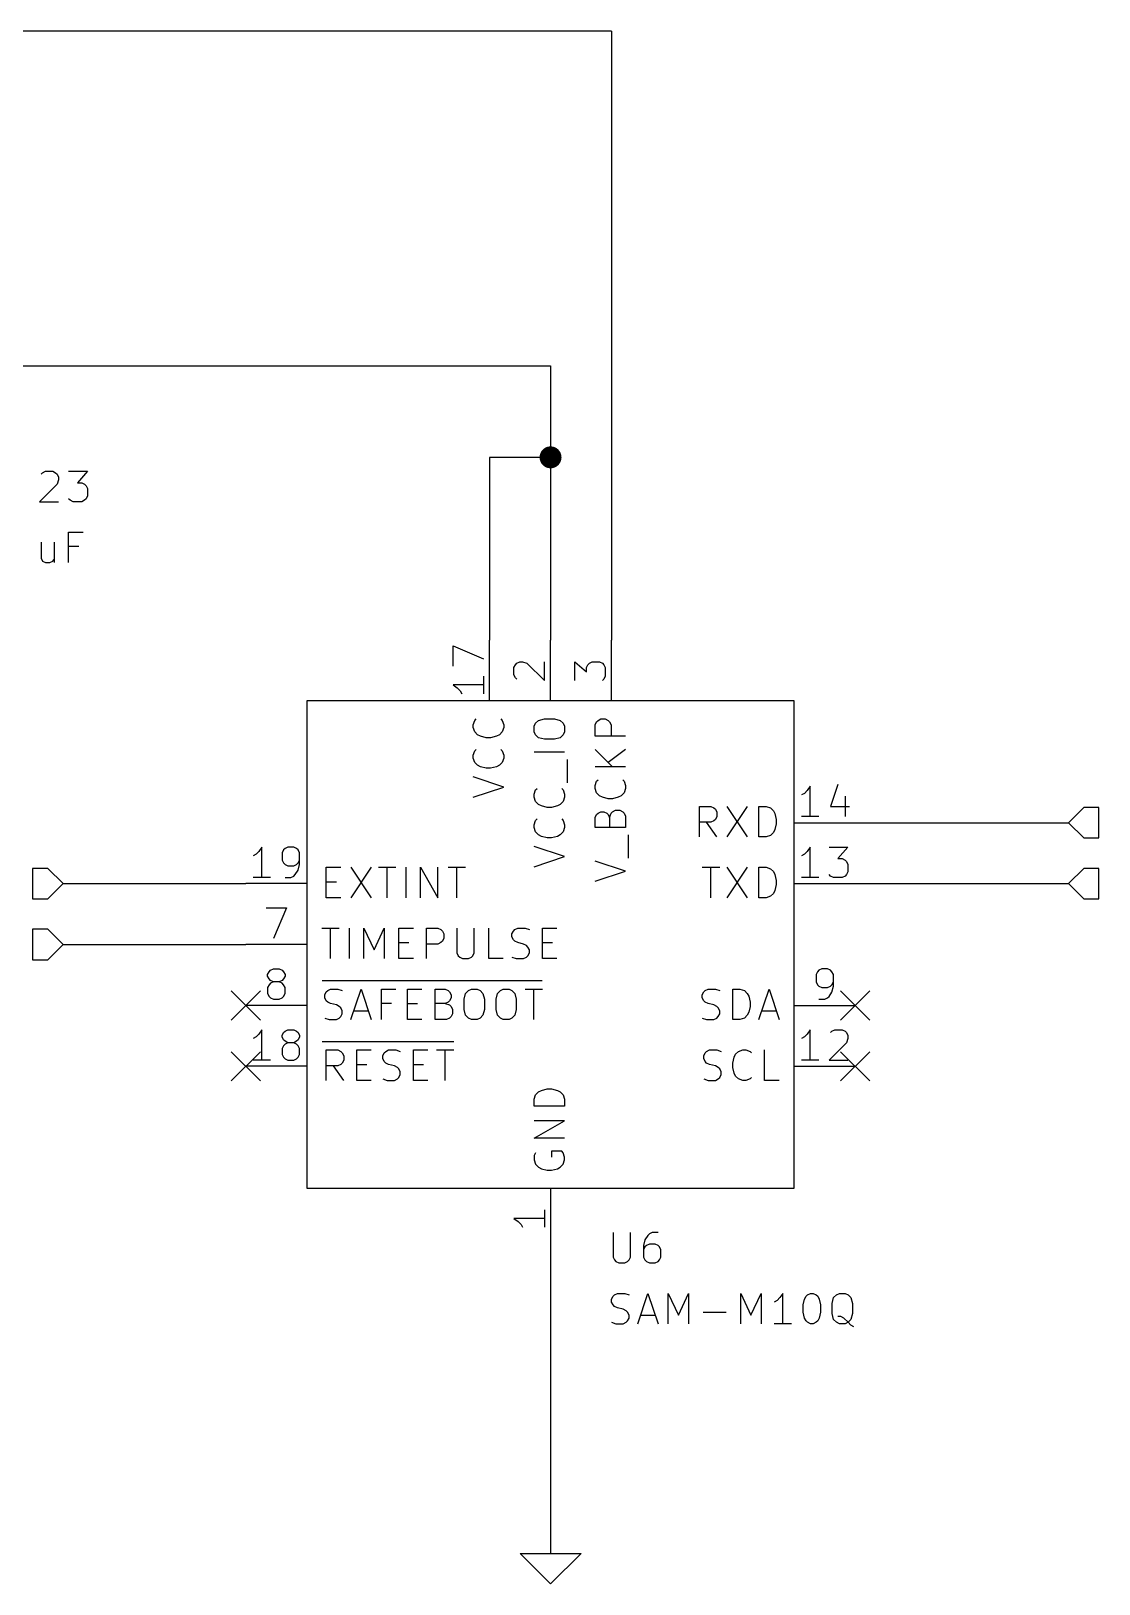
# Model space of a CAD drawing. Extents: x 0.4 to 11.3, y -7.9 to -0.4.
# Drawn here: x 5.047 to 6.8, y -5.5 to -2.95 of the extents above; entities that cross this region are included whole.
import ezdxf

# ---------------------------------------------------------------- set-up
doc = ezdxf.new("R2010")
doc.units = 0
doc.header["$MEASUREMENT"] = 0
for name, color, linetype in [('BLUE2', 5, 'CONTINUOUS'), ('BROWN2', 54, 'CONTINUOUS'), ('CYAN2', 4, 'CONTINUOUS'), ('GREEN3', 91, 'CONTINUOUS'), ('LYELLOW', 51, 'CONTINUOUS'), ('RED2', 1, 'CONTINUOUS'), ('RED3', 11, 'CONTINUOUS')]:
    doc.layers.add(name, color=color, linetype=linetype)

msp = doc.modelspace()

# ---------------------------------------------------------------- linework, layer by layer
at = {"layer": 'BLUE2', "linetype": 'CONTINUOUS'}
for p, q in [((5.376, -4.526), (5.424, -4.574)), ((5.424, -4.526), (5.376, -4.574)), ((6.376, -4.526), (6.424, -4.574)), ((6.424, -4.526), (6.376, -4.574)), ((5.376, -4.626), (5.424, -4.674)), ((5.424, -4.626), (5.376, -4.674)), ((6.376, -4.626), (6.424, -4.674)), ((6.424, -4.626), (6.376, -4.674))]:
    msp.add_line(p, q, dxfattribs=at)
at = {"layer": 'BROWN2', "linetype": 'CONTINUOUS'}
for p, q in [((6.775, -4.225), (6.75, -4.25)), ((6.8, -4.225), (6.775, -4.225)), ((6.8, -4.275), (6.8, -4.225)), ((6.75, -4.25), (6.775, -4.275)), ((6.775, -4.275), (6.8, -4.275)), ((5.075, -4.325), (5.05, -4.325)), ((5.05, -4.325), (5.05, -4.375)), ((5.1, -4.35), (5.075, -4.325)), ((6.775, -4.325), (6.75, -4.35)), ((6.8, -4.325), (6.775, -4.325)), ((6.8, -4.375), (6.8, -4.325)), ((5.075, -4.375), (5.1, -4.35)), ((6.75, -4.35), (6.775, -4.375)), ((5.05, -4.375), (5.075, -4.375)), ((6.775, -4.375), (6.8, -4.375)), ((5.075, -4.425), (5.05, -4.425)), ((5.05, -4.425), (5.05, -4.475)), ((5.1, -4.45), (5.075, -4.425)), ((5.075, -4.475), (5.1, -4.45)), ((5.05, -4.475), (5.075, -4.475))]:
    msp.add_line(p, q, dxfattribs=at)
at = {"layer": 'CYAN2', "linetype": 'CONTINUOUS'}
for p, q in [((5.0901, -3.6942), (5.0615, -3.7228)), ((5.0639, -3.6776), (5.0663, -3.6752)), ((5.0663, -3.6752), (5.071, -3.6728)), ((5.071, -3.6728), (5.0829, -3.6728)), ((5.0829, -3.6728), (5.0877, -3.6752)), ((5.0877, -3.6752), (5.0901, -3.6776)), ((5.0901, -3.6776), (5.0925, -3.6823)), ((5.0925, -3.6871), (5.0901, -3.6942)), ((5.0925, -3.6823), (5.0925, -3.6871)), ((5.1091, -3.6728), (5.1401, -3.6728)), ((5.1401, -3.6728), (5.1234, -3.6918)), ((5.1234, -3.6918), (5.1306, -3.6918)), ((5.1306, -3.6918), (5.1353, -3.6942)), ((5.1353, -3.6942), (5.1377, -3.6966)), ((5.1377, -3.6966), (5.1401, -3.7014)), ((5.0615, -3.7228), (5.0925, -3.7228)), ((5.1115, -3.7204), (5.1091, -3.718)), ((5.1163, -3.7228), (5.1115, -3.7204)), ((5.1306, -3.7228), (5.1163, -3.7228)), ((5.1353, -3.7204), (5.1306, -3.7228)), ((5.1377, -3.718), (5.1353, -3.7204)), ((5.1401, -3.7133), (5.1377, -3.718)), ((5.1401, -3.7014), (5.1401, -3.7133)), ((5.1091, -3.8228), (5.1091, -3.7728)), ((5.1091, -3.7728), (5.1329, -3.7728)), ((5.0639, -3.7895), (5.0639, -3.8157)), ((5.0853, -3.7895), (5.0853, -3.8228)), ((5.1258, -3.7966), (5.1091, -3.7966)), ((5.0639, -3.8157), (5.0663, -3.8204)), ((5.0663, -3.8204), (5.071, -3.8228)), ((5.071, -3.8228), (5.0782, -3.8228)), ((5.0782, -3.8228), (5.0829, -3.8204)), ((5.0829, -3.8204), (5.0853, -3.818)), ((5.7755, -4.0819), (5.7779, -4.0795)), ((5.8184, -4.0795), (5.8208, -4.0819)), ((5.8803, -4.0819), (5.8898, -4.0795)), ((5.8898, -4.0795), (5.9065, -4.0795)), ((5.9065, -4.0795), (5.916, -4.0819)), ((5.9779, -4.0819), (5.9827, -4.0795)), ((5.9827, -4.0795), (5.9898, -4.0795)), ((5.9898, -4.0795), (5.9946, -4.0819)), ((5.7731, -4.089), (5.7755, -4.0819)), ((5.7731, -4.0938), (5.7731, -4.089)), ((5.7755, -4.1009), (5.7731, -4.0938)), ((5.7803, -4.1057), (5.7755, -4.1009)), ((5.8208, -4.1009), (5.816, -4.1057)), ((5.8208, -4.0819), (5.8231, -4.089)), ((5.8231, -4.0938), (5.8208, -4.1009)), ((5.8231, -4.089), (5.8231, -4.0938)), ((5.8731, -4.0914), (5.8755, -4.0867)), ((5.8731, -4.101), (5.8731, -4.0914)), ((5.8755, -4.1057), (5.8731, -4.101)), ((5.8755, -4.0867), (5.8803, -4.0819)), ((5.916, -4.0819), (5.9208, -4.0867)), ((5.9208, -4.0867), (5.9231, -4.0914)), ((5.9231, -4.101), (5.9208, -4.1057)), ((5.9231, -4.0914), (5.9231, -4.101)), ((5.9731, -4.089), (5.9755, -4.0843)), ((5.9731, -4.1081), (5.9731, -4.089)), ((5.9755, -4.0843), (5.9779, -4.0819)), ((5.9946, -4.0819), (5.9969, -4.0843)), ((5.9969, -4.0843), (5.9993, -4.089)), ((5.9993, -4.089), (5.9993, -4.1081)), ((5.7755, -4.1319), (5.7779, -4.1295)), ((5.785, -4.1081), (5.7803, -4.1057)), ((5.7946, -4.1105), (5.785, -4.1081)), ((5.8017, -4.1105), (5.7946, -4.1105)), ((5.8112, -4.1081), (5.8017, -4.1105)), ((5.816, -4.1057), (5.8112, -4.1081)), ((5.8184, -4.1295), (5.8208, -4.1319)), ((5.8803, -4.1105), (5.8755, -4.1057)), ((5.8898, -4.1129), (5.8803, -4.1105)), ((5.9065, -4.1129), (5.8898, -4.1129)), ((5.916, -4.1105), (5.9065, -4.1129)), ((5.9208, -4.1057), (5.916, -4.1105)), ((6.0231, -4.1081), (5.9731, -4.1081)), ((5.9731, -4.1295), (6.0017, -4.1581)), ((6.0231, -4.1295), (5.9946, -4.1509)), ((5.7731, -4.139), (5.7755, -4.1319)), ((5.7731, -4.1438), (5.7731, -4.139)), ((5.7755, -4.1509), (5.7731, -4.1438)), ((5.7803, -4.1557), (5.7755, -4.1509)), ((5.785, -4.1581), (5.7803, -4.1557)), ((5.816, -4.1557), (5.8112, -4.1581)), ((5.8208, -4.1509), (5.816, -4.1557)), ((5.8208, -4.1319), (5.8231, -4.139)), ((5.8231, -4.1438), (5.8208, -4.1509)), ((5.8231, -4.139), (5.8231, -4.1438)), ((5.9231, -4.1343), (5.8731, -4.1343)), ((5.9279, -4.1843), (5.9279, -4.1462)), ((5.8231, -4.1914), (5.7731, -4.1748)), ((5.7946, -4.1605), (5.785, -4.1581)), ((5.8017, -4.1605), (5.7946, -4.1605)), ((5.8112, -4.1581), (5.8017, -4.1605)), ((6.0231, -4.1581), (5.9731, -4.1581)), ((5.9731, -4.189), (5.9755, -4.1819)), ((5.9755, -4.1819), (5.9779, -4.1795)), ((6.0184, -4.1795), (6.0208, -4.1819)), ((6.0208, -4.1819), (6.0231, -4.189)), ((5.7731, -4.2081), (5.8231, -4.1914)), ((5.8731, -4.2033), (5.8755, -4.1962)), ((5.8731, -4.2081), (5.8731, -4.2033)), ((5.8755, -4.1962), (5.8779, -4.1938)), ((5.9184, -4.1938), (5.9208, -4.1962)), ((5.9208, -4.1962), (5.9231, -4.2033)), ((5.9231, -4.2033), (5.9231, -4.2081)), ((5.9731, -4.1938), (5.9731, -4.189)), ((5.9755, -4.2009), (5.9731, -4.1938)), ((5.9803, -4.2057), (5.9755, -4.2009)), ((5.985, -4.2081), (5.9803, -4.2057)), ((6.016, -4.2057), (6.0112, -4.2081)), ((6.0208, -4.2009), (6.016, -4.2057)), ((6.0231, -4.1938), (6.0208, -4.2009)), ((6.0231, -4.189), (6.0231, -4.1938)), ((5.8755, -4.2152), (5.8731, -4.2081)), ((5.8803, -4.22), (5.8755, -4.2152)), ((5.885, -4.2224), (5.8803, -4.22)), ((5.8946, -4.2248), (5.885, -4.2224)), ((5.9017, -4.2248), (5.8946, -4.2248)), ((5.9112, -4.2224), (5.9017, -4.2248)), ((5.916, -4.22), (5.9112, -4.2224)), ((5.9208, -4.2152), (5.916, -4.22)), ((5.9231, -4.2081), (5.9208, -4.2152)), ((5.9779, -4.2343), (5.9827, -4.2319)), ((5.9827, -4.2319), (5.9874, -4.2319)), ((5.9946, -4.2105), (5.985, -4.2081)), ((5.9874, -4.2319), (5.9922, -4.2343)), ((6.0017, -4.2105), (5.9946, -4.2105)), ((5.9993, -4.2343), (6.0017, -4.2319)), ((6.0112, -4.2081), (6.0017, -4.2105)), ((6.0017, -4.2319), (6.0065, -4.2295)), ((6.0065, -4.2295), (6.0136, -4.2295)), ((6.0136, -4.2295), (6.0184, -4.2319)), ((6.0184, -4.2319), (6.0208, -4.2343)), ((6.1443, -4.2731), (6.1443, -4.2231)), ((6.1443, -4.2231), (6.1633, -4.2231)), ((6.1633, -4.2231), (6.1681, -4.2255)), ((6.1681, -4.2255), (6.1705, -4.2279)), ((6.1705, -4.2279), (6.1729, -4.2327)), ((6.1729, -4.2327), (6.1729, -4.2398)), ((6.1895, -4.2231), (6.2229, -4.2731)), ((6.2229, -4.2231), (6.1895, -4.2731)), ((6.2419, -4.2731), (6.2419, -4.2231)), ((6.2419, -4.2231), (6.2538, -4.2231)), ((6.2538, -4.2231), (6.2609, -4.2255)), ((6.2609, -4.2255), (6.2657, -4.2303)), ((6.2657, -4.2303), (6.2681, -4.235)), ((5.8731, -4.2533), (5.8755, -4.2462)), ((5.8731, -4.2581), (5.8731, -4.2533)), ((5.8755, -4.2652), (5.8731, -4.2581)), ((5.8755, -4.2462), (5.8779, -4.2438)), ((5.9184, -4.2438), (5.9208, -4.2462)), ((5.9208, -4.2462), (5.9231, -4.2533)), ((5.9231, -4.2581), (5.9208, -4.2652)), ((5.9231, -4.2533), (5.9231, -4.2581)), ((5.9731, -4.2414), (5.9755, -4.2367)), ((5.9731, -4.2581), (5.9731, -4.2414)), ((6.0231, -4.2581), (5.9731, -4.2581)), ((5.9755, -4.2367), (5.9779, -4.2343)), ((5.9922, -4.2343), (5.9946, -4.2367)), ((5.9946, -4.2367), (5.9969, -4.2414)), ((5.9969, -4.2414), (5.9993, -4.2343)), ((5.9969, -4.2414), (5.9969, -4.2581)), ((6.0208, -4.2343), (6.0231, -4.239)), ((6.0231, -4.239), (6.0231, -4.2581)), ((6.1633, -4.2493), (6.1443, -4.2493)), ((6.1729, -4.2731), (6.1562, -4.2493)), ((6.1681, -4.2469), (6.1633, -4.2493)), ((6.1705, -4.2446), (6.1681, -4.2469)), ((6.1729, -4.2398), (6.1705, -4.2446)), ((6.2681, -4.235), (6.2705, -4.2446)), ((6.2705, -4.2517), (6.2681, -4.2612)), ((6.2705, -4.2446), (6.2705, -4.2517)), ((5.8803, -4.27), (5.8755, -4.2652)), ((5.885, -4.2724), (5.8803, -4.27)), ((5.8946, -4.2748), (5.885, -4.2724)), ((5.9017, -4.2748), (5.8946, -4.2748)), ((5.9112, -4.2724), (5.9017, -4.2748)), ((5.916, -4.27), (5.9112, -4.2724)), ((5.9208, -4.2652), (5.916, -4.27)), ((6.0279, -4.3081), (6.0279, -4.27)), ((6.2538, -4.2731), (6.2419, -4.2731)), ((6.2609, -4.2708), (6.2538, -4.2731)), ((6.2657, -4.266), (6.2609, -4.2708)), ((6.2681, -4.2612), (6.2657, -4.266)), ((5.9231, -4.3057), (5.8731, -4.289)), ((5.8731, -4.3224), (5.9231, -4.3057)), ((5.5319, -4.3731), (5.5319, -4.3231)), ((5.5319, -4.3231), (5.5557, -4.3231)), ((5.5724, -4.3231), (5.6057, -4.3731)), ((5.6057, -4.3231), (5.5724, -4.3731)), ((5.6176, -4.3231), (5.6462, -4.3231)), ((5.6319, -4.3731), (5.6319, -4.3231)), ((5.6629, -4.3731), (5.6629, -4.3231)), ((5.6867, -4.3731), (5.6867, -4.3231)), ((5.6867, -4.3231), (5.7152, -4.3731)), ((5.7152, -4.3731), (5.7152, -4.3231)), ((5.7319, -4.3231), (5.7605, -4.3231)), ((5.7462, -4.3731), (5.7462, -4.3231)), ((6.0231, -4.3295), (5.9731, -4.3129)), ((5.9731, -4.3462), (6.0231, -4.3295)), ((6.149, -4.3231), (6.1776, -4.3231)), ((6.1633, -4.3731), (6.1633, -4.3231)), ((6.1895, -4.3231), (6.2229, -4.3731)), ((6.2229, -4.3231), (6.1895, -4.3731)), ((6.2419, -4.3731), (6.2419, -4.3231)), ((6.2419, -4.3231), (6.2538, -4.3231)), ((6.2538, -4.3231), (6.2609, -4.3255)), ((6.2609, -4.3255), (6.2657, -4.3303)), ((6.2657, -4.3303), (6.2681, -4.335)), ((5.5319, -4.3469), (5.5486, -4.3469)), ((6.2681, -4.335), (6.2705, -4.3446)), ((6.2705, -4.3517), (6.2681, -4.3612)), ((6.2705, -4.3446), (6.2705, -4.3517)), ((5.5557, -4.3731), (5.5319, -4.3731)), ((6.2538, -4.3731), (6.2419, -4.3731)), ((6.2609, -4.3708), (6.2538, -4.3731)), ((6.2657, -4.366), (6.2609, -4.3708)), ((6.2681, -4.3612), (6.2657, -4.366)), ((5.5248, -4.4231), (5.5533, -4.4231)), ((5.539, -4.4731), (5.539, -4.4231)), ((5.57, -4.4731), (5.57, -4.4231)), ((5.5938, -4.4731), (5.5938, -4.4231)), ((5.5938, -4.4231), (5.6105, -4.4588)), ((5.6105, -4.4588), (5.6271, -4.4231)), ((5.6271, -4.4231), (5.6271, -4.4731)), ((5.6509, -4.4731), (5.6509, -4.4231)), ((5.6509, -4.4231), (5.6748, -4.4231)), ((5.6962, -4.4731), (5.6962, -4.4231)), ((5.6962, -4.4231), (5.7152, -4.4231)), ((5.7152, -4.4231), (5.72, -4.4255)), ((5.72, -4.4255), (5.7224, -4.4279)), ((5.7224, -4.4279), (5.7248, -4.4327)), ((5.7248, -4.4327), (5.7248, -4.4398)), ((5.7462, -4.4231), (5.7462, -4.4636)), ((5.7748, -4.4636), (5.7748, -4.4231)), ((5.7986, -4.4731), (5.7986, -4.4231)), ((5.8367, -4.4327), (5.839, -4.4279)), ((5.8367, -4.4374), (5.8367, -4.4327)), ((5.839, -4.4279), (5.8414, -4.4255)), ((5.8414, -4.4255), (5.8462, -4.4231)), ((5.8462, -4.4231), (5.8581, -4.4231)), ((5.8581, -4.4231), (5.8652, -4.4255)), ((5.8867, -4.4731), (5.8867, -4.4231)), ((5.8867, -4.4231), (5.9105, -4.4231)), ((5.6509, -4.4469), (5.6676, -4.4469)), ((5.7152, -4.4493), (5.6962, -4.4493)), ((5.72, -4.4469), (5.7152, -4.4493)), ((5.7224, -4.4446), (5.72, -4.4469)), ((5.7248, -4.4398), (5.7224, -4.4446)), ((5.839, -4.4422), (5.8367, -4.4374)), ((5.8414, -4.4446), (5.839, -4.4422)), ((5.8462, -4.4469), (5.8414, -4.4446)), ((5.8557, -4.4493), (5.8462, -4.4469)), ((5.8605, -4.4517), (5.8557, -4.4493)), ((5.8629, -4.4541), (5.8605, -4.4517)), ((5.8652, -4.4588), (5.8629, -4.4541)), ((5.8652, -4.4636), (5.8652, -4.4588)), ((5.8867, -4.4469), (5.9033, -4.4469)), ((5.6748, -4.4731), (5.6509, -4.4731)), ((5.7462, -4.4636), (5.7486, -4.4684)), ((5.7486, -4.4684), (5.7509, -4.4708)), ((5.7509, -4.4708), (5.7557, -4.4731)), ((5.7557, -4.4731), (5.7652, -4.4731)), ((5.7652, -4.4731), (5.77, -4.4708)), ((5.77, -4.4708), (5.7724, -4.4684)), ((5.7724, -4.4684), (5.7748, -4.4636)), ((5.8224, -4.4731), (5.7986, -4.4731)), ((5.8367, -4.4708), (5.8438, -4.4731)), ((5.8438, -4.4731), (5.8557, -4.4731)), ((5.8557, -4.4731), (5.8605, -4.4708)), ((5.8605, -4.4708), (5.8629, -4.4684)), ((5.8629, -4.4684), (5.8652, -4.4636)), ((5.9105, -4.4731), (5.8867, -4.4731)), ((5.525, -4.5093), (5.8864, -4.5093)), ((5.5295, -4.5327), (5.5319, -4.5279)), ((5.5295, -4.5374), (5.5295, -4.5327)), ((5.5319, -4.5422), (5.5295, -4.5374)), ((5.5319, -4.5279), (5.5343, -4.5255)), ((5.5343, -4.5255), (5.539, -4.5231)), ((5.539, -4.5231), (5.5509, -4.5231)), ((5.5509, -4.5231), (5.5581, -4.5255)), ((5.5724, -4.5731), (5.589, -4.5231)), ((5.589, -4.5231), (5.6057, -4.5731)), ((5.6224, -4.5731), (5.6224, -4.5231)), ((5.6224, -4.5231), (5.6462, -4.5231)), ((5.6652, -4.5731), (5.6652, -4.5231)), ((5.6652, -4.5231), (5.689, -4.5231)), ((5.7105, -4.5731), (5.7105, -4.5231)), ((5.7105, -4.5231), (5.7271, -4.5231)), ((5.7271, -4.5231), (5.7319, -4.5255)), ((5.7319, -4.5255), (5.7343, -4.5279)), ((5.7343, -4.5279), (5.7367, -4.5327)), ((5.7367, -4.5374), (5.7343, -4.5422)), ((5.7367, -4.5327), (5.7367, -4.5374)), ((5.7581, -4.5398), (5.7605, -4.5303)), ((5.7605, -4.5303), (5.7652, -4.5255)), ((5.7652, -4.5255), (5.77, -4.5231)), ((5.77, -4.5231), (5.7795, -4.5231)), ((5.7795, -4.5231), (5.7843, -4.5255)), ((5.7843, -4.5255), (5.789, -4.5303)), ((5.789, -4.5303), (5.7914, -4.5398)), ((5.8105, -4.5398), (5.8129, -4.5303)), ((5.8129, -4.5303), (5.8176, -4.5255)), ((5.8176, -4.5255), (5.8224, -4.5231)), ((5.8224, -4.5231), (5.8319, -4.5231)), ((5.8319, -4.5231), (5.8367, -4.5255)), ((5.8367, -4.5255), (5.8414, -4.5303)), ((5.8414, -4.5303), (5.8438, -4.5398)), ((5.8581, -4.5231), (5.8867, -4.5231)), ((5.8724, -4.5731), (5.8724, -4.5231)), ((6.149, -4.5327), (6.1514, -4.5279)), ((6.149, -4.5374), (6.149, -4.5327)), ((6.1514, -4.5422), (6.149, -4.5374)), ((6.1514, -4.5279), (6.1538, -4.5255)), ((6.1538, -4.5255), (6.1586, -4.5231)), ((6.1586, -4.5231), (6.1705, -4.5231)), ((6.1705, -4.5231), (6.1776, -4.5255)), ((6.199, -4.5731), (6.199, -4.5231)), ((6.199, -4.5231), (6.2109, -4.5231)), ((6.2109, -4.5231), (6.2181, -4.5255)), ((6.2181, -4.5255), (6.2229, -4.5303)), ((6.2229, -4.5303), (6.2252, -4.535)), ((6.2252, -4.535), (6.2276, -4.5446)), ((6.2419, -4.5731), (6.2586, -4.5231)), ((6.2586, -4.5231), (6.2752, -4.5731)), ((5.5343, -4.5446), (5.5319, -4.5422)), ((5.539, -4.5469), (5.5343, -4.5446)), ((5.5486, -4.5493), (5.539, -4.5469)), ((5.5533, -4.5517), (5.5486, -4.5493)), ((5.5557, -4.5541), (5.5533, -4.5517)), ((5.5581, -4.5588), (5.5557, -4.5541)), ((5.5557, -4.5684), (5.5581, -4.5636)), ((5.5581, -4.5636), (5.5581, -4.5588)), ((5.5771, -4.5588), (5.6009, -4.5588)), ((5.639, -4.5469), (5.6224, -4.5469)), ((5.6652, -4.5469), (5.6819, -4.5469)), ((5.7271, -4.5469), (5.7105, -4.5469)), ((5.7319, -4.5446), (5.7271, -4.5469)), ((5.7271, -4.5469), (5.7343, -4.5493)), ((5.7343, -4.5422), (5.7319, -4.5446)), ((5.7343, -4.5493), (5.7367, -4.5517)), ((5.7367, -4.5517), (5.739, -4.5565)), ((5.739, -4.5636), (5.7367, -4.5684)), ((5.739, -4.5565), (5.739, -4.5636)), ((5.7581, -4.5565), (5.7581, -4.5398)), ((5.7605, -4.566), (5.7581, -4.5565)), ((5.7914, -4.5565), (5.789, -4.566)), ((5.7914, -4.5398), (5.7914, -4.5565)), ((5.8105, -4.5565), (5.8105, -4.5398)), ((5.8129, -4.566), (5.8105, -4.5565)), ((5.8438, -4.5565), (5.8414, -4.566)), ((5.8438, -4.5398), (5.8438, -4.5565)), ((6.1538, -4.5446), (6.1514, -4.5422)), ((6.1586, -4.5469), (6.1538, -4.5446)), ((6.1681, -4.5493), (6.1586, -4.5469)), ((6.1729, -4.5517), (6.1681, -4.5493)), ((6.1752, -4.5541), (6.1729, -4.5517)), ((6.1776, -4.5588), (6.1752, -4.5541)), ((6.1752, -4.5684), (6.1776, -4.5636)), ((6.1776, -4.5636), (6.1776, -4.5588)), ((6.2252, -4.5612), (6.2229, -4.566)), ((6.2276, -4.5517), (6.2252, -4.5612)), ((6.2276, -4.5446), (6.2276, -4.5517)), ((6.2467, -4.5588), (6.2705, -4.5588)), ((5.5295, -4.5708), (5.5367, -4.5731)), ((5.5367, -4.5731), (5.5486, -4.5731)), ((5.5486, -4.5731), (5.5533, -4.5708)), ((5.5533, -4.5708), (5.5557, -4.5684)), ((5.689, -4.5731), (5.6652, -4.5731)), ((5.7295, -4.5731), (5.7105, -4.5731)), ((5.7343, -4.5708), (5.7295, -4.5731)), ((5.7367, -4.5684), (5.7343, -4.5708)), ((5.7652, -4.5708), (5.7605, -4.566)), ((5.77, -4.5731), (5.7652, -4.5708)), ((5.7795, -4.5731), (5.77, -4.5731)), ((5.7843, -4.5708), (5.7795, -4.5731)), ((5.789, -4.566), (5.7843, -4.5708)), ((5.8176, -4.5708), (5.8129, -4.566)), ((5.8224, -4.5731), (5.8176, -4.5708)), ((5.8319, -4.5731), (5.8224, -4.5731)), ((5.8367, -4.5708), (5.8319, -4.5731)), ((5.8414, -4.566), (5.8367, -4.5708)), ((6.149, -4.5708), (6.1562, -4.5731)), ((6.1562, -4.5731), (6.1681, -4.5731)), ((6.1681, -4.5731), (6.1729, -4.5708)), ((6.1729, -4.5708), (6.1752, -4.5684)), ((6.2109, -4.5731), (6.199, -4.5731)), ((6.2181, -4.5708), (6.2109, -4.5731)), ((6.2229, -4.566), (6.2181, -4.5708)), ((5.525, -4.6093), (5.7412, -4.6093)), ((5.5319, -4.6731), (5.5319, -4.6231)), ((5.5319, -4.6231), (5.5509, -4.6231)), ((5.5509, -4.6231), (5.5557, -4.6255)), ((5.5557, -4.6255), (5.5581, -4.6279)), ((5.5581, -4.6279), (5.5605, -4.6327)), ((5.5605, -4.6398), (5.5581, -4.6446)), ((5.5605, -4.6327), (5.5605, -4.6398)), ((5.5819, -4.6731), (5.5819, -4.6231)), ((5.5819, -4.6231), (5.6057, -4.6231)), ((5.6248, -4.6327), (5.6271, -4.6279)), ((5.6248, -4.6374), (5.6248, -4.6327)), ((5.6271, -4.6422), (5.6248, -4.6374)), ((5.6271, -4.6279), (5.6295, -4.6255)), ((5.6295, -4.6255), (5.6343, -4.6231)), ((5.6343, -4.6231), (5.6462, -4.6231)), ((5.6462, -4.6231), (5.6533, -4.6255)), ((5.6748, -4.6731), (5.6748, -4.6231)), ((5.6748, -4.6231), (5.6986, -4.6231)), ((5.7129, -4.6231), (5.7414, -4.6231)), ((5.7271, -4.6731), (5.7271, -4.6231)), ((6.1514, -4.6327), (6.1538, -4.6279)), ((6.1514, -4.6374), (6.1514, -4.6327)), ((6.1538, -4.6422), (6.1514, -4.6374)), ((6.1538, -4.6279), (6.1562, -4.6255)), ((6.1562, -4.6255), (6.161, -4.6231)), ((6.161, -4.6231), (6.1729, -4.6231)), ((6.1729, -4.6231), (6.18, -4.6255)), ((6.199, -4.6446), (6.2014, -4.635)), ((6.2014, -4.635), (6.2038, -4.6303)), ((6.2038, -4.6303), (6.2086, -4.6255)), ((6.2086, -4.6255), (6.2157, -4.6231)), ((6.2157, -4.6231), (6.2205, -4.6231)), ((6.2205, -4.6231), (6.2276, -4.6255)), ((6.2276, -4.6255), (6.23, -4.6279)), ((6.2514, -4.6731), (6.2514, -4.6231)), ((5.5509, -4.6493), (5.5319, -4.6493)), ((5.5605, -4.6731), (5.5438, -4.6493)), ((5.5557, -4.6469), (5.5509, -4.6493)), ((5.5581, -4.6446), (5.5557, -4.6469)), ((5.5819, -4.6469), (5.5986, -4.6469)), ((5.6295, -4.6446), (5.6271, -4.6422)), ((5.6343, -4.6469), (5.6295, -4.6446)), ((5.6438, -4.6493), (5.6343, -4.6469)), ((5.6486, -4.6517), (5.6438, -4.6493)), ((5.6509, -4.6541), (5.6486, -4.6517)), ((5.6533, -4.6588), (5.6509, -4.6541)), ((5.6509, -4.6684), (5.6533, -4.6636)), ((5.6533, -4.6636), (5.6533, -4.6588)), ((5.6748, -4.6469), (5.6914, -4.6469)), ((6.1562, -4.6446), (6.1538, -4.6422)), ((6.161, -4.6469), (6.1562, -4.6446)), ((6.1705, -4.6493), (6.161, -4.6469)), ((6.1752, -4.6517), (6.1705, -4.6493)), ((6.1776, -4.6541), (6.1752, -4.6517)), ((6.18, -4.6588), (6.1776, -4.6541)), ((6.1776, -4.6684), (6.18, -4.6636)), ((6.18, -4.6636), (6.18, -4.6588)), ((6.199, -4.6517), (6.199, -4.6446)), ((6.2014, -4.6612), (6.199, -4.6517)), ((6.2038, -4.666), (6.2014, -4.6612)), ((6.2086, -4.6708), (6.2038, -4.666)), ((5.6057, -4.6731), (5.5819, -4.6731)), ((5.6248, -4.6708), (5.6319, -4.6731)), ((5.6319, -4.6731), (5.6438, -4.6731)), ((5.6438, -4.6731), (5.6486, -4.6708)), ((5.6486, -4.6708), (5.6509, -4.6684)), ((5.6986, -4.6731), (5.6748, -4.6731)), ((5.8755, -4.6967), (5.8803, -4.6919)), ((5.8803, -4.6919), (5.885, -4.6895)), ((5.885, -4.6895), (5.8946, -4.6871)), ((5.8946, -4.6871), (5.9017, -4.6871)), ((5.9017, -4.6871), (5.9112, -4.6895)), ((5.9112, -4.6895), (5.916, -4.6919)), ((5.916, -4.6919), (5.9208, -4.6967)), ((6.1514, -4.6708), (6.1586, -4.6731)), ((6.1586, -4.6731), (6.1705, -4.6731)), ((6.1705, -4.6731), (6.1752, -4.6708)), ((6.1752, -4.6708), (6.1776, -4.6684)), ((6.2157, -4.6731), (6.2086, -4.6708)), ((6.2205, -4.6731), (6.2157, -4.6731)), ((6.2276, -4.6708), (6.2205, -4.6731)), ((6.23, -4.6684), (6.2276, -4.6708)), ((6.2752, -4.6731), (6.2514, -4.6731)), ((5.8731, -4.7038), (5.8755, -4.6967)), ((5.8731, -4.7157), (5.8731, -4.7038)), ((5.9231, -4.7157), (5.8731, -4.7157)), ((5.9208, -4.6967), (5.9231, -4.7038)), ((5.9231, -4.7038), (5.9231, -4.7157)), ((5.8731, -4.7681), (5.9231, -4.7395)), ((5.9231, -4.7395), (5.8731, -4.7395)), ((5.9231, -4.7681), (5.8731, -4.7681)), ((5.8755, -4.7919), (5.8731, -4.7967)), ((5.9184, -4.7895), (5.9017, -4.7895)), ((5.9017, -4.7895), (5.9017, -4.799)), ((5.9208, -4.7919), (5.9184, -4.7895)), ((5.9231, -4.799), (5.9208, -4.7919)), ((5.8731, -4.7967), (5.8731, -4.8038)), ((5.8731, -4.8038), (5.8755, -4.8109)), ((5.8755, -4.8109), (5.8803, -4.8157)), ((5.8803, -4.8157), (5.885, -4.8181)), ((5.885, -4.8181), (5.8946, -4.8205)), ((5.9017, -4.8205), (5.9112, -4.8181)), ((5.9112, -4.8181), (5.916, -4.8157)), ((5.916, -4.8157), (5.9208, -4.8109)), ((5.9208, -4.8109), (5.9231, -4.8038)), ((5.9231, -4.8038), (5.9231, -4.799)), ((5.8946, -4.8205), (5.9017, -4.8205)), ((6.0027, -4.9228), (6.0027, -4.9633)), ((6.0312, -4.9633), (6.0312, -4.9228)), ((6.055, -4.9347), (6.0527, -4.9442)), ((6.0527, -4.9442), (6.0527, -4.9633)), ((6.055, -4.9466), (6.0527, -4.9514)), ((6.0598, -4.9276), (6.055, -4.9347)), ((6.0574, -4.9442), (6.055, -4.9466)), ((6.0622, -4.9419), (6.0574, -4.9442)), ((6.0622, -4.9252), (6.0598, -4.9276)), ((6.0669, -4.9228), (6.0622, -4.9252)), ((6.0717, -4.9419), (6.0622, -4.9419)), ((6.0765, -4.9228), (6.0669, -4.9228)), ((6.0765, -4.9442), (6.0717, -4.9419)), ((6.0789, -4.9466), (6.0765, -4.9442)), ((6.0812, -4.9514), (6.0789, -4.9466)), ((6.0027, -4.9633), (6.005, -4.968)), ((6.005, -4.968), (6.0074, -4.9704)), ((6.0074, -4.9704), (6.0122, -4.9728)), ((6.0217, -4.9728), (6.0265, -4.9704)), ((6.0265, -4.9704), (6.0289, -4.968)), ((6.0289, -4.968), (6.0312, -4.9633)), ((6.0527, -4.9633), (6.055, -4.968)), ((6.055, -4.968), (6.0574, -4.9704)), ((6.0574, -4.9704), (6.0622, -4.9728)), ((6.0717, -4.9728), (6.0765, -4.9704)), ((6.0765, -4.9704), (6.0789, -4.968)), ((6.0789, -4.968), (6.0812, -4.9633)), ((6.0812, -4.9633), (6.0812, -4.9514)), ((6.0122, -4.9728), (6.0217, -4.9728)), ((6.0622, -4.9728), (6.0717, -4.9728)), ((6.005, -5.0252), (6.0098, -5.0228)), ((6.0098, -5.0228), (6.0217, -5.0228)), ((6.0217, -5.0228), (6.0289, -5.0252)), ((6.0431, -5.0728), (6.0598, -5.0228)), ((6.0598, -5.0228), (6.0765, -5.0728)), ((6.0931, -5.0728), (6.0931, -5.0228)), ((6.0931, -5.0228), (6.1098, -5.0585)), ((6.1098, -5.0585), (6.1265, -5.0228)), ((6.1265, -5.0228), (6.1265, -5.0728)), ((6.2122, -5.0728), (6.2122, -5.0228)), ((6.2122, -5.0228), (6.2289, -5.0585)), ((6.2289, -5.0585), (6.2455, -5.0228)), ((6.2455, -5.0228), (6.2455, -5.0728)), ((6.2812, -5.0228), (6.2765, -5.0299)), ((6.2812, -5.0728), (6.2812, -5.0228)), ((6.3217, -5.0252), (6.3265, -5.0228)), ((6.3265, -5.0228), (6.3312, -5.0228)), ((6.3312, -5.0228), (6.336, -5.0252)), ((6.3693, -5.0252), (6.3741, -5.0228)), ((6.3741, -5.0228), (6.3836, -5.0228)), ((6.3836, -5.0228), (6.3884, -5.0252)), ((6.0003, -5.0323), (6.0027, -5.0276)), ((6.0003, -5.0371), (6.0003, -5.0323)), ((6.0027, -5.0419), (6.0003, -5.0371)), ((6.0027, -5.0276), (6.005, -5.0252)), ((6.005, -5.0442), (6.0027, -5.0419)), ((6.0098, -5.0466), (6.005, -5.0442)), ((6.0193, -5.049), (6.0098, -5.0466)), ((6.0241, -5.0514), (6.0193, -5.049)), ((6.2717, -5.0347), (6.2669, -5.0371)), ((6.2765, -5.0299), (6.2717, -5.0347)), ((6.3146, -5.0419), (6.3169, -5.0323)), ((6.3146, -5.0538), (6.3146, -5.0419)), ((6.3169, -5.0323), (6.3193, -5.0276)), ((6.3193, -5.0276), (6.3217, -5.0252)), ((6.336, -5.0252), (6.3384, -5.0276)), ((6.3384, -5.0276), (6.3408, -5.0323)), ((6.3408, -5.0323), (6.3431, -5.0419)), ((6.3431, -5.0419), (6.3431, -5.0538)), ((6.3622, -5.0395), (6.3646, -5.0299)), ((6.3622, -5.0561), (6.3622, -5.0395)), ((6.3646, -5.0299), (6.3693, -5.0252)), ((6.3884, -5.0252), (6.3931, -5.0299)), ((6.3931, -5.0299), (6.3955, -5.0395)), ((6.3955, -5.0395), (6.3955, -5.0561)), ((6.0003, -5.0704), (6.0074, -5.0728)), ((6.0074, -5.0728), (6.0193, -5.0728)), ((6.0193, -5.0728), (6.0241, -5.0704)), ((6.0265, -5.0538), (6.0241, -5.0514)), ((6.0241, -5.0704), (6.0265, -5.068)), ((6.0289, -5.0585), (6.0265, -5.0538)), ((6.0265, -5.068), (6.0289, -5.0633)), ((6.0289, -5.0633), (6.0289, -5.0585)), ((6.0479, -5.0585), (6.0717, -5.0585)), ((6.1503, -5.0538), (6.1884, -5.0538)), ((6.2955, -5.0728), (6.2669, -5.0728)), ((6.3169, -5.0633), (6.3146, -5.0538)), ((6.3193, -5.068), (6.3169, -5.0633)), ((6.3217, -5.0704), (6.3193, -5.068)), ((6.3265, -5.0728), (6.3217, -5.0704)), ((6.3312, -5.0728), (6.3265, -5.0728)), ((6.336, -5.0704), (6.3312, -5.0728)), ((6.3384, -5.068), (6.336, -5.0704)), ((6.3408, -5.0633), (6.3384, -5.068)), ((6.3431, -5.0538), (6.3408, -5.0633)), ((6.3646, -5.0657), (6.3622, -5.0561)), ((6.3693, -5.0704), (6.3646, -5.0657)), ((6.3741, -5.0728), (6.3693, -5.0704)), ((6.3765, -5.0609), (6.3717, -5.0609)), ((6.3836, -5.0728), (6.3741, -5.0728)), ((6.3812, -5.0633), (6.3765, -5.0609)), ((6.3884, -5.0704), (6.3812, -5.0633)), ((6.3884, -5.0704), (6.3836, -5.0728)), ((6.3931, -5.0657), (6.3884, -5.0704)), ((6.3931, -5.0752), (6.3884, -5.0704)), ((6.3955, -5.0561), (6.3931, -5.0657)), ((6.3979, -5.0776), (6.3931, -5.0752))]:
    msp.add_line(p, q, dxfattribs=at)
at = {"layer": 'GREEN3', "linetype": 'CONTINUOUS'}
for p, q in [((6, -2.95), (4.7, -2.95)), ((6, -2.95), (6, -3.95)), ((4.85, -3.5), (5.9, -3.5)), ((5.9, -3.5), (5.9, -3.65)), ((5.8, -3.65), (5.8, -3.95)), ((5.9, -3.65), (5.8, -3.65)), ((5.9, -3.65), (5.9, -3.95)), ((6.4, -4.25), (6.75, -4.25)), ((5.1, -4.35), (5.4, -4.35)), ((6.4, -4.35), (6.75, -4.35)), ((5.1, -4.45), (5.4, -4.45)), ((5.9, -4.95), (5.9, -5.4))]:
    msp.add_line(p, q, dxfattribs=at)
at = {"layer": 'GREEN3', "const_width": 0.018}
msp.add_lwpolyline([(5.891, -3.65, 1), (5.909, -3.65, 1)], format="xyb", close=True, dxfattribs=at)
at = {"layer": 'LYELLOW', "linetype": 'CONTINUOUS'}
for p, q in [((5.5, -4.05), (5.5, -4.85)), ((6.3, -4.05), (5.5, -4.05)), ((6.3, -4.85), (6.3, -4.05)), ((5.5, -4.85), (6.3, -4.85))]:
    msp.add_line(p, q, dxfattribs=at)
at = {"layer": 'RED2', "linetype": 'CONTINUOUS'}
for p, q in [((5.8, -4.05), (5.8, -3.95)), ((5.9, -4.05), (5.9, -3.95)), ((6, -4.05), (6, -3.95)), ((5.5, -4.05), (5.5, -4.85)), ((6.3, -4.05), (5.5, -4.05)), ((6.3, -4.85), (6.3, -4.05)), ((6.3, -4.25), (6.4, -4.25)), ((5.5, -4.35), (5.4, -4.35)), ((6.3, -4.35), (6.4, -4.35)), ((5.5, -4.45), (5.4, -4.45)), ((5.5, -4.55), (5.4, -4.55)), ((6.3, -4.55), (6.4, -4.55)), ((5.5, -4.65), (5.4, -4.65)), ((6.3, -4.65), (6.4, -4.65)), ((5.5, -4.85), (6.3, -4.85)), ((5.9, -4.85), (5.9, -4.95)), ((5.9, -5.4), (5.9, -5.45)), ((5.9, -5.5), (5.85, -5.45)), ((5.85, -5.45), (5.9, -5.45)), ((5.9, -5.45), (5.95, -5.45)), ((5.95, -5.45), (5.9, -5.5))]:
    msp.add_line(p, q, dxfattribs=at)
at = {"layer": 'RED3', "linetype": 'CONTINUOUS'}
for p, q in [((5.7399, -3.9929), (5.7399, -3.9595)), ((5.7399, -3.9595), (5.7899, -3.9809)), ((5.8399, -3.9952), (5.8423, -3.9905)), ((5.8399, -4.0071), (5.8399, -3.9952)), ((5.8423, -3.9905), (5.8446, -3.9881)), ((5.8446, -3.9881), (5.8494, -3.9857)), ((5.8494, -3.9857), (5.8542, -3.9857)), ((5.8542, -3.9857), (5.8613, -3.9881)), ((5.8613, -3.9881), (5.8899, -4.0167)), ((5.8899, -4.0167), (5.8899, -3.9857)), ((5.9399, -4.0167), (5.9399, -3.9857)), ((5.9399, -3.9857), (5.9589, -4.0024)), ((5.9589, -3.9952), (5.9613, -3.9905)), ((5.9589, -4.0024), (5.9589, -3.9952)), ((5.9613, -3.9905), (5.9637, -3.9881)), ((5.9637, -3.9881), (5.9684, -3.9857)), ((5.9684, -3.9857), (5.9804, -3.9857)), ((5.9804, -3.9857), (5.9851, -3.9881)), ((5.9851, -3.9881), (5.9875, -3.9905)), ((5.9875, -3.9905), (5.9899, -3.9952)), ((5.9899, -3.9952), (5.9899, -4.0095)), ((5.7899, -4.0238), (5.7399, -4.0238)), ((5.7399, -4.0238), (5.747, -4.0286)), ((5.747, -4.0286), (5.7518, -4.0333)), ((5.7899, -4.0095), (5.7899, -4.0381)), ((5.8423, -4.0119), (5.8399, -4.0071)), ((5.8446, -4.0143), (5.8423, -4.0119)), ((5.9875, -4.0143), (5.9851, -4.0167)), ((5.9899, -4.0095), (5.9875, -4.0143)), ((5.7518, -4.0333), (5.7542, -4.0381)), ((6.3167, -4.2018), (6.3119, -4.2042)), ((6.3214, -4.197), (6.3167, -4.2018)), ((6.3262, -4.1899), (6.3214, -4.197)), ((6.3262, -4.2399), (6.3262, -4.1899)), ((6.3714, -4.1875), (6.3595, -4.2232)), ((6.3833, -4.2065), (6.3833, -4.2399)), ((6.3595, -4.2232), (6.3905, -4.2232)), ((6.3405, -4.2399), (6.3119, -4.2399)), ((5.4167, -4.3018), (5.4119, -4.3042)), ((5.4214, -4.297), (5.4167, -4.3018)), ((5.4262, -4.2899), (5.4214, -4.297)), ((5.4262, -4.3399), (5.4262, -4.2899)), ((5.4619, -4.2946), (5.4595, -4.2994)), ((5.4595, -4.2994), (5.4595, -4.3113)), ((5.4643, -4.2923), (5.4619, -4.2946)), ((5.469, -4.2899), (5.4643, -4.2923)), ((5.4786, -4.2899), (5.469, -4.2899)), ((5.4833, -4.2923), (5.4786, -4.2899)), ((5.4857, -4.2946), (5.4833, -4.2923)), ((5.4881, -4.2994), (5.4857, -4.2946)), ((5.4881, -4.3184), (5.4881, -4.2994)), ((6.3167, -4.3018), (6.3119, -4.3042)), ((6.3214, -4.297), (6.3167, -4.3018)), ((6.3262, -4.2899), (6.3214, -4.297)), ((6.3262, -4.3399), (6.3262, -4.2899)), ((6.3571, -4.2899), (6.3881, -4.2899)), ((6.3881, -4.2899), (6.3714, -4.3089)), ((6.3714, -4.3089), (6.3786, -4.3089)), ((6.3786, -4.3089), (6.3833, -4.3113)), ((5.4595, -4.3113), (5.4619, -4.3161)), ((5.4619, -4.3161), (5.4643, -4.3184)), ((5.4643, -4.3184), (5.469, -4.3208)), ((5.469, -4.3208), (5.4786, -4.3208)), ((5.4786, -4.3208), (5.4833, -4.3184)), ((5.4809, -4.3351), (5.4857, -4.328)), ((5.4833, -4.3184), (5.4857, -4.3161)), ((5.4857, -4.3161), (5.4881, -4.3113)), ((5.4857, -4.328), (5.4881, -4.3184)), ((6.3833, -4.3113), (6.3857, -4.3137)), ((6.3857, -4.3137), (6.3881, -4.3184)), ((6.3881, -4.3304), (6.3857, -4.3351)), ((6.3881, -4.3184), (6.3881, -4.3304)), ((5.4405, -4.3399), (5.4119, -4.3399)), ((5.4643, -4.3399), (5.4738, -4.3399)), ((5.4738, -4.3399), (5.4786, -4.3375)), ((5.4786, -4.3375), (5.4809, -4.3351)), ((6.3405, -4.3399), (6.3119, -4.3399)), ((6.3595, -4.3375), (6.3571, -4.3351)), ((6.3643, -4.3399), (6.3595, -4.3375)), ((6.3786, -4.3399), (6.3643, -4.3399)), ((6.3833, -4.3375), (6.3786, -4.3399)), ((6.3857, -4.3351), (6.3833, -4.3375)), ((5.4333, -4.3899), (5.4667, -4.3899)), ((5.4667, -4.3899), (5.4452, -4.4399)), ((5.4357, -4.4994), (5.4381, -4.4946)), ((5.4357, -4.5018), (5.4357, -4.4994)), ((5.4381, -4.5065), (5.4357, -4.5018)), ((5.4381, -4.4946), (5.4405, -4.4923)), ((5.4405, -4.5089), (5.4381, -4.5065)), ((5.4405, -4.4923), (5.4452, -4.4899)), ((5.4452, -4.5113), (5.4405, -4.5089)), ((5.4452, -4.5113), (5.4405, -4.5137)), ((5.4452, -4.4899), (5.4548, -4.4899)), ((5.4548, -4.5113), (5.4452, -4.5113)), ((5.4548, -4.4899), (5.4595, -4.4923)), ((5.4595, -4.5089), (5.4548, -4.5113)), ((5.4595, -4.5137), (5.4548, -4.5113)), ((5.4595, -4.4923), (5.4619, -4.4946)), ((5.4619, -4.5065), (5.4595, -4.5089)), ((5.4619, -4.4946), (5.4643, -4.4994)), ((5.4643, -4.5018), (5.4619, -4.5065)), ((5.4643, -4.4994), (5.4643, -4.5018)), ((6.3381, -4.4946), (6.3357, -4.4994)), ((6.3357, -4.4994), (6.3357, -4.5113)), ((6.3357, -4.5113), (6.3381, -4.5161)), ((6.3405, -4.4923), (6.3381, -4.4946)), ((6.3452, -4.4899), (6.3405, -4.4923)), ((6.3548, -4.4899), (6.3452, -4.4899)), ((6.3595, -4.4923), (6.3548, -4.4899)), ((6.3619, -4.4946), (6.3595, -4.4923)), ((6.3643, -4.4994), (6.3619, -4.4946)), ((6.3619, -4.5161), (6.3643, -4.5113)), ((6.3643, -4.5184), (6.3643, -4.4994)), ((5.4381, -4.5161), (5.4357, -4.5208)), ((5.4357, -4.5208), (5.4357, -4.5304)), ((5.4357, -4.5304), (5.4381, -4.5351)), ((5.4405, -4.5137), (5.4381, -4.5161)), ((5.4381, -4.5351), (5.4405, -4.5375)), ((5.4405, -4.5375), (5.4452, -4.5399)), ((5.4548, -4.5399), (5.4595, -4.5375)), ((5.4619, -4.5161), (5.4595, -4.5137)), ((5.4595, -4.5375), (5.4619, -4.5351)), ((5.4643, -4.5208), (5.4619, -4.5161)), ((5.4619, -4.5351), (5.4643, -4.5304)), ((5.4643, -4.5304), (5.4643, -4.5208)), ((6.3381, -4.5161), (6.3405, -4.5184)), ((6.3405, -4.5184), (6.3452, -4.5208)), ((6.3452, -4.5208), (6.3548, -4.5208)), ((6.35, -4.5399), (6.3548, -4.5375)), ((6.3548, -4.5208), (6.3595, -4.5184)), ((6.3548, -4.5375), (6.3571, -4.5351)), ((6.3571, -4.5351), (6.3619, -4.528)), ((6.3595, -4.5184), (6.3619, -4.5161)), ((6.3619, -4.528), (6.3643, -4.5184)), ((5.4452, -4.5399), (5.4548, -4.5399)), ((6.3405, -4.5399), (6.35, -4.5399)), ((5.4262, -4.5899), (5.4214, -4.597)), ((5.4262, -4.6399), (5.4262, -4.5899)), ((5.4643, -4.5923), (5.469, -4.5899)), ((5.469, -4.5899), (5.4786, -4.5899)), ((5.4786, -4.5899), (5.4833, -4.5923)), ((6.3262, -4.5899), (6.3214, -4.597)), ((6.3262, -4.6399), (6.3262, -4.5899)), ((6.3619, -4.5923), (6.3667, -4.5899)), ((6.3667, -4.5899), (6.3786, -4.5899)), ((6.3786, -4.5899), (6.3833, -4.5923)), ((5.4167, -4.6018), (5.4119, -4.6042)), ((5.4214, -4.597), (5.4167, -4.6018)), ((5.4595, -4.5994), (5.4619, -4.5946)), ((5.4595, -4.6018), (5.4595, -4.5994)), ((5.4619, -4.6065), (5.4595, -4.6018)), ((5.4619, -4.5946), (5.4643, -4.5923)), ((5.4643, -4.6089), (5.4619, -4.6065)), ((5.4643, -4.6137), (5.4619, -4.6161)), ((5.469, -4.6113), (5.4643, -4.6089)), ((5.469, -4.6113), (5.4643, -4.6137)), ((5.4786, -4.6113), (5.469, -4.6113)), ((5.4833, -4.6089), (5.4786, -4.6113)), ((5.4833, -4.6137), (5.4786, -4.6113)), ((5.4833, -4.5923), (5.4857, -4.5946)), ((5.4857, -4.6065), (5.4833, -4.6089)), ((5.4857, -4.6161), (5.4833, -4.6137)), ((5.4857, -4.5946), (5.4881, -4.5994)), ((5.4881, -4.6018), (5.4857, -4.6065)), ((5.4881, -4.5994), (5.4881, -4.6018)), ((6.3167, -4.6018), (6.3119, -4.6042)), ((6.3214, -4.597), (6.3167, -4.6018)), ((6.3857, -4.6113), (6.3571, -4.6399)), ((6.3595, -4.5946), (6.3619, -4.5923)), ((6.3833, -4.5923), (6.3857, -4.5946)), ((6.3857, -4.5946), (6.3881, -4.5994)), ((6.3881, -4.6042), (6.3857, -4.6113)), ((6.3881, -4.5994), (6.3881, -4.6042)), ((5.4405, -4.6399), (5.4119, -4.6399)), ((5.4619, -4.6161), (5.4595, -4.6208)), ((5.4595, -4.6208), (5.4595, -4.6304)), ((5.4595, -4.6304), (5.4619, -4.6351)), ((5.4619, -4.6351), (5.4643, -4.6375)), ((5.4643, -4.6375), (5.469, -4.6399)), ((5.469, -4.6399), (5.4786, -4.6399)), ((5.4786, -4.6399), (5.4833, -4.6375)), ((5.4833, -4.6375), (5.4857, -4.6351)), ((5.4881, -4.6208), (5.4857, -4.6161)), ((5.4857, -4.6351), (5.4881, -4.6304)), ((5.4881, -4.6304), (5.4881, -4.6208)), ((6.3405, -4.6399), (6.3119, -4.6399)), ((6.3571, -4.6399), (6.3881, -4.6399)), ((5.8899, -4.8857), (5.8899, -4.9143)), ((5.8899, -4.9), (5.8399, -4.9)), ((5.8399, -4.9), (5.847, -4.9048)), ((5.847, -4.9048), (5.8518, -4.9095)), ((5.8518, -4.9095), (5.8542, -4.9143))]:
    msp.add_line(p, q, dxfattribs=at)

doc.saveas('drawing.dxf')
